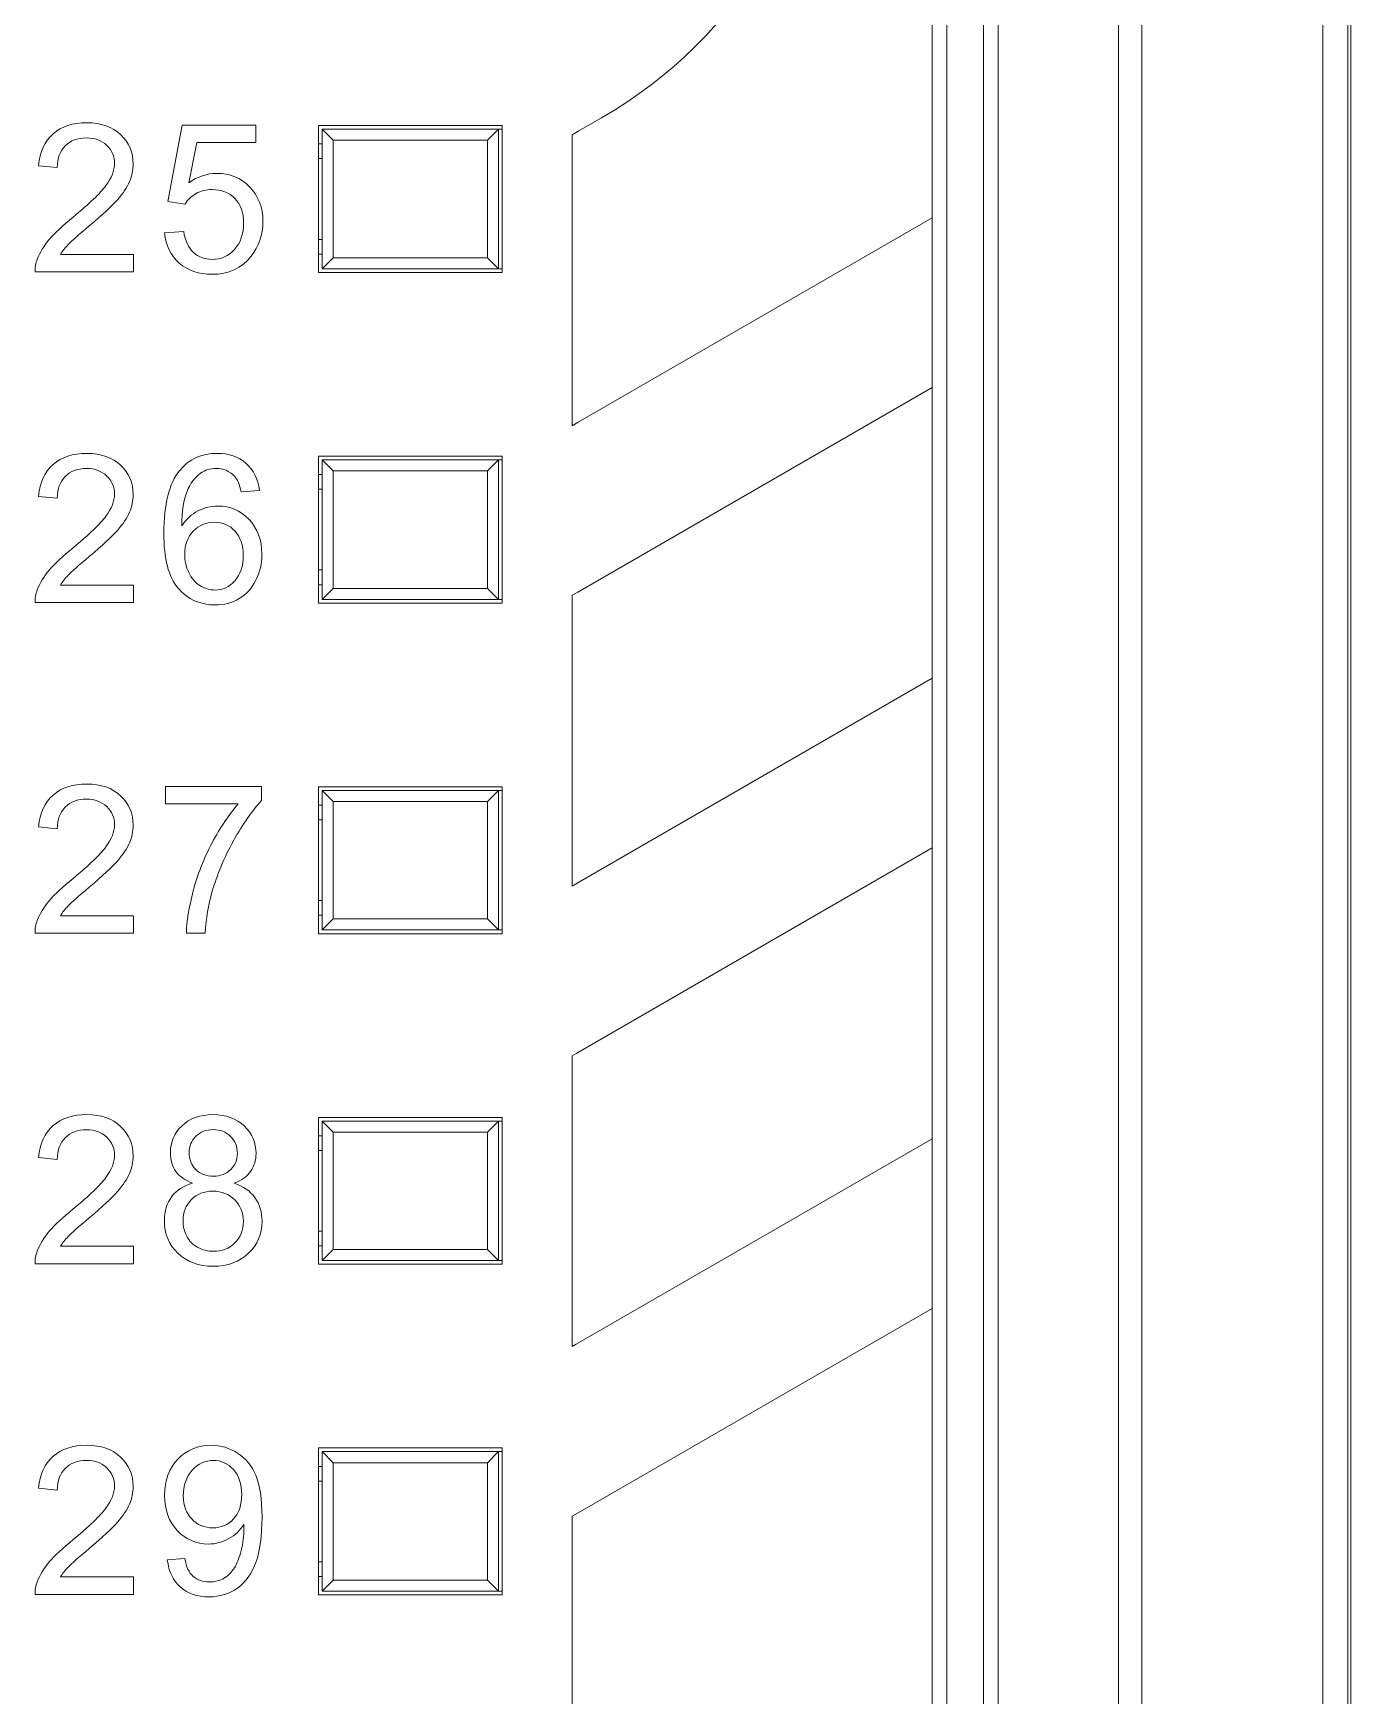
# Model space of a CAD drawing. Header units: millimetres. Extents: x 33157 to 59611, y -29750 to 1750.
# Drawn here: x 53546.79 to 53564.72, y -3994.32 to -3971.69 of the extents above; entities that cross this region are included whole.
import ezdxf

# ---------------------------------------------------------------- set-up
doc = ezdxf.new("R2010")
doc.units = ezdxf.units.MM
doc.layers.get('0').update_dxf_attribs({"lineweight": 18})

msp = doc.modelspace()

# ---------------------------------------------------------------- linework, layer by layer
at = {"lineweight": 9}
for p, q in [((53564.72, -3917.698), (53564.72, -4016.198)), ((53564.34, -3918.362), (53564.34, -4015.533)), ((53564.682, -3918.362), (53564.682, -4015.533)), ((53561.558, -3922.678), (53561.558, -4011.217)), ((53561.874, -3922.678), (53561.874, -4011.217)), ((53559.02, -3922.948), (53559.02, -4010.948)), ((53559.22, -3922.948), (53559.22, -4010.948)), ((53559.72, -3922.948), (53559.72, -4010.948)), ((53559.92, -3922.948), (53559.92, -4010.948)), ((53550.67, -3972.948), (53550.67, -3974.948)), ((53550.72, -3972.998), (53550.72, -3974.898)), ((53553.12, -3972.998), (53553.12, -3974.898)), ((53553.17, -3972.948), (53553.17, -3974.948)), ((53550.87, -3973.148), (53550.87, -3974.748)), ((53552.97, -3973.148), (53552.97, -3974.748)), ((53550.67, -3977.448), (53550.67, -3979.448)), ((53550.72, -3977.498), (53550.72, -3979.398)), ((53550.87, -3977.648), (53550.87, -3979.248)), ((53552.97, -3977.648), (53552.97, -3979.248)), ((53553.12, -3977.498), (53553.12, -3979.398)), ((53553.17, -3977.448), (53553.17, -3979.448)), ((53550.67, -3981.948), (53550.67, -3983.948)), ((53553.17, -3981.948), (53553.17, -3983.948)), ((53550.72, -3981.998), (53550.72, -3983.898)), ((53550.87, -3982.148), (53550.87, -3983.748)), ((53552.97, -3982.148), (53552.97, -3983.748)), ((53553.12, -3981.998), (53553.12, -3983.898)), ((53550.67, -3986.448), (53550.67, -3988.448)), ((53553.17, -3986.448), (53553.17, -3988.448)), ((53550.72, -3986.498), (53550.72, -3988.398)), ((53550.87, -3986.648), (53550.87, -3988.248)), ((53552.97, -3986.648), (53552.97, -3988.248)), ((53553.12, -3986.498), (53553.12, -3988.398)), ((53550.67, -3990.948), (53550.67, -3992.948)), ((53550.67, -3990.948), (53550.67, -3992.948)), ((53550.72, -3990.998), (53550.72, -3992.898)), ((53550.72, -3990.998), (53550.72, -3992.898)), ((53553.12, -3990.998), (53553.12, -3992.898)), ((53553.12, -3990.998), (53553.12, -3992.898)), ((53553.17, -3990.948), (53553.17, -3992.948)), ((53553.17, -3990.948), (53553.17, -3992.948)), ((53550.87, -3991.148), (53550.87, -3992.748)), ((53550.87, -3991.148), (53550.87, -3992.748)), ((53552.97, -3991.148), (53552.97, -3992.748)), ((53552.97, -3991.148), (53552.97, -3992.748))]:
    msp.add_line(p, q, dxfattribs=at)
for points, knots in [([(53557.52, -3922.648), (53557.52, -3922.648), (53558.72, -3922.648), (53558.72, -3922.648), (53558.885, -3922.648), (53559.02, -3922.783), (53559.02, -3922.948), (53559.02, -3922.948), (53559.02, -3974.205), (53559.02, -3974.205), (53559.02, -3974.205), (53554.204, -3976.986), (53554.204, -3976.986), (53554.204, -3976.986), (53554.12, -3977.034), (53554.12, -3977.034), (53554.12, -3977.034), (53554.12, -3973.076), (53554.12, -3973.076), (53554.12, -3973.076), (53554.212, -3973.023), (53554.212, -3973.023), (53554.212, -3973.023), (53554.52, -3972.845), (53554.52, -3972.845), (53556.428, -3971.744), (53557.52, -3969.852), (53557.52, -3967.649), (53557.52, -3967.649), (53557.52, -3922.648), (53557.52, -3922.648)], [0, 0, 0, 0, 142133.024474, 142133.024474, 142133.024474, 284266.048947, 284266.048947, 284266.048947, 426399.073421, 426399.073421, 426399.073421, 568532.097895, 568532.097895, 568532.097895, 710665.122369, 710665.122369, 710665.122369, 852798.146842, 852798.146842, 852798.146842, 994931.171316, 994931.171316, 994931.171316, 1137064.19579, 1137064.19579, 1137064.19579, 1279197.220263, 1279197.220263, 1279197.220263, 1421330.244737, 1421330.244737, 1421330.244737, 1421330.244737]), ([(53548.149, -3974.703), (53548.149, -3974.703), (53548.149, -3974.941), (53548.149, -3974.941), (53548.149, -3974.941), (53546.811, -3974.941), (53546.811, -3974.941), (53546.809, -3974.881), (53546.819, -3974.823), (53546.84, -3974.768), (53546.874, -3974.677), (53546.929, -3974.587), (53547.005, -3974.499), (53547.081, -3974.411), (53547.189, -3974.31), (53547.33, -3974.195), (53547.548, -3974.014), (53547.697, -3973.872), (53547.775, -3973.767), (53547.853, -3973.661), (53547.892, -3973.561), (53547.892, -3973.467), (53547.892, -3973.369), (53547.857, -3973.286), (53547.786, -3973.219), (53547.715, -3973.151), (53547.623, -3973.117), (53547.51, -3973.117), (53547.39, -3973.117), (53547.294, -3973.153), (53547.222, -3973.225), (53547.15, -3973.296), (53547.114, -3973.394), (53547.113, -3973.521), (53547.113, -3973.521), (53546.859, -3973.496), (53546.859, -3973.496), (53546.876, -3973.306), (53546.942, -3973.161), (53547.056, -3973.061), (53547.17, -3972.961), (53547.323, -3972.911), (53547.516, -3972.911), (53547.709, -3972.911), (53547.863, -3972.965), (53547.976, -3973.073), (53548.089, -3973.18), (53548.146, -3973.314), (53548.146, -3973.473), (53548.146, -3973.554), (53548.129, -3973.633), (53548.096, -3973.711), (53548.063, -3973.79), (53548.008, -3973.872), (53547.931, -3973.959), (53547.854, -3974.045), (53547.727, -3974.164), (53547.549, -3974.314), (53547.4, -3974.44), (53547.304, -3974.524), (53547.262, -3974.569), (53547.219, -3974.614), (53547.184, -3974.658), (53547.157, -3974.703), (53547.157, -3974.703), (53548.149, -3974.703), (53548.149, -3974.703)], [0, 0, 0, 0, 137886.663408, 137886.663408, 137886.663408, 275773.326816, 275773.326816, 275773.326816, 413659.990224, 413659.990224, 413659.990224, 551546.653632, 551546.653632, 551546.653632, 689433.31704, 689433.31704, 689433.31704, 827319.980448, 827319.980448, 827319.980448, 965206.643856, 965206.643856, 965206.643856, 1103093.307264, 1103093.307264, 1103093.307264, 1240979.970672, 1240979.970672, 1240979.970672, 1378866.634079, 1378866.634079, 1378866.634079, 1516753.297487, 1516753.297487, 1516753.297487, 1654639.960895, 1654639.960895, 1654639.960895, 1792526.624303, 1792526.624303, 1792526.624303, 1930413.287711, 1930413.287711, 1930413.287711, 2068299.951119, 2068299.951119, 2068299.951119, 2206186.614527, 2206186.614527, 2206186.614527, 2344073.277935, 2344073.277935, 2344073.277935, 2481959.941343, 2481959.941343, 2481959.941343, 2619846.604751, 2619846.604751, 2619846.604751, 2757733.268159, 2757733.268159, 2757733.268159, 2895619.931567, 2895619.931567, 2895619.931567, 3033506.594975, 3033506.594975, 3033506.594975, 3033506.594975]), ([(53548.574, -3974.41), (53548.574, -3974.41), (53548.834, -3974.39), (53548.834, -3974.39), (53548.853, -3974.517), (53548.898, -3974.612), (53548.967, -3974.676), (53549.037, -3974.739), (53549.122, -3974.771), (53549.222, -3974.771), (53549.343, -3974.771), (53549.444, -3974.726), (53549.526, -3974.636), (53549.608, -3974.546), (53549.649, -3974.426), (53549.649, -3974.278), (53549.649, -3974.136), (53549.61, -3974.025), (53549.532, -3973.943), (53549.453, -3973.861), (53549.349, -3973.82), (53549.22, -3973.82), (53549.139, -3973.82), (53549.067, -3973.838), (53549.003, -3973.875), (53548.94, -3973.912), (53548.89, -3973.959), (53548.853, -3974.018), (53548.853, -3974.018), (53548.619, -3973.984), (53548.619, -3973.984), (53548.619, -3973.984), (53548.814, -3972.945), (53548.814, -3972.945), (53548.814, -3972.945), (53549.816, -3972.945), (53549.816, -3972.945), (53549.816, -3972.945), (53549.816, -3973.182), (53549.816, -3973.182), (53549.816, -3973.182), (53549.012, -3973.182), (53549.012, -3973.182), (53549.012, -3973.182), (53548.904, -3973.727), (53548.904, -3973.727), (53549.025, -3973.642), (53549.152, -3973.6), (53549.285, -3973.6), (53549.461, -3973.6), (53549.609, -3973.661), (53549.73, -3973.783), (53549.851, -3973.906), (53549.912, -3974.063), (53549.912, -3974.255), (53549.912, -3974.438), (53549.859, -3974.596), (53549.752, -3974.729), (53549.623, -3974.893), (53549.446, -3974.974), (53549.222, -3974.974), (53549.039, -3974.974), (53548.889, -3974.923), (53548.773, -3974.82), (53548.657, -3974.717), (53548.59, -3974.58), (53548.574, -3974.41)], [0, 0, 0, 0, 137891.811, 137891.811, 137891.811, 275783.622, 275783.622, 275783.622, 413675.433, 413675.433, 413675.433, 551567.244, 551567.244, 551567.244, 689459.055, 689459.055, 689459.055, 827350.866, 827350.866, 827350.866, 965242.677001, 965242.677001, 965242.677001, 1103134.488001, 1103134.488001, 1103134.488001, 1241026.299001, 1241026.299001, 1241026.299001, 1378918.110001, 1378918.110001, 1378918.110001, 1516809.921001, 1516809.921001, 1516809.921001, 1654701.732001, 1654701.732001, 1654701.732001, 1792593.543001, 1792593.543001, 1792593.543001, 1930485.354001, 1930485.354001, 1930485.354001, 2068377.165001, 2068377.165001, 2068377.165001, 2206268.976001, 2206268.976001, 2206268.976001, 2344160.787001, 2344160.787001, 2344160.787001, 2482052.598001, 2482052.598001, 2482052.598001, 2619944.409002, 2619944.409002, 2619944.409002, 2757836.220002, 2757836.220002, 2757836.220002, 2895728.031002, 2895728.031002, 2895728.031002, 3033619.842002, 3033619.842002, 3033619.842002, 3033619.842002]), ([(53559.02, -3976.514), (53559.02, -3976.514), (53559.02, -3980.472), (53559.02, -3980.472), (53559.02, -3980.472), (53554.19, -3983.261), (53554.19, -3983.261), (53554.19, -3983.261), (53554.12, -3983.301), (53554.12, -3983.301), (53554.12, -3983.301), (53554.12, -3979.343), (53554.12, -3979.343), (53554.12, -3979.343), (53554.199, -3979.298), (53554.199, -3979.298), (53554.199, -3979.298), (53559.02, -3976.514), (53559.02, -3976.514)], [0, 0, 0, 0, 147450.222009, 147450.222009, 147450.222009, 294900.444017, 294900.444017, 294900.444017, 442350.666026, 442350.666026, 442350.666026, 589800.888035, 589800.888035, 589800.888035, 737251.110043, 737251.110043, 737251.110043, 884701.332052, 884701.332052, 884701.332052, 884701.332052]), ([(53548.149, -3979.203), (53548.149, -3979.203), (53548.149, -3979.441), (53548.149, -3979.441), (53548.149, -3979.441), (53546.811, -3979.441), (53546.811, -3979.441), (53546.809, -3979.381), (53546.819, -3979.323), (53546.84, -3979.268), (53546.874, -3979.177), (53546.929, -3979.087), (53547.005, -3978.999), (53547.081, -3978.911), (53547.189, -3978.81), (53547.33, -3978.695), (53547.548, -3978.514), (53547.697, -3978.372), (53547.775, -3978.267), (53547.853, -3978.161), (53547.892, -3978.061), (53547.892, -3977.967), (53547.892, -3977.869), (53547.857, -3977.786), (53547.786, -3977.719), (53547.715, -3977.651), (53547.623, -3977.617), (53547.51, -3977.617), (53547.39, -3977.617), (53547.294, -3977.653), (53547.222, -3977.725), (53547.15, -3977.796), (53547.114, -3977.894), (53547.113, -3978.021), (53547.113, -3978.021), (53546.859, -3977.996), (53546.859, -3977.996), (53546.876, -3977.806), (53546.942, -3977.661), (53547.056, -3977.561), (53547.17, -3977.461), (53547.323, -3977.411), (53547.516, -3977.411), (53547.709, -3977.411), (53547.863, -3977.465), (53547.976, -3977.573), (53548.089, -3977.68), (53548.146, -3977.814), (53548.146, -3977.973), (53548.146, -3978.054), (53548.129, -3978.133), (53548.096, -3978.211), (53548.063, -3978.29), (53548.008, -3978.372), (53547.931, -3978.459), (53547.854, -3978.545), (53547.727, -3978.664), (53547.549, -3978.814), (53547.4, -3978.94), (53547.304, -3979.024), (53547.262, -3979.069), (53547.219, -3979.114), (53547.184, -3979.158), (53547.157, -3979.203), (53547.157, -3979.203), (53548.149, -3979.203), (53548.149, -3979.203)], [0, 0, 0, 0, 137892.795153, 137892.795153, 137892.795153, 275785.590307, 275785.590307, 275785.590307, 413678.38546, 413678.38546, 413678.38546, 551571.180613, 551571.180613, 551571.180613, 689463.975766, 689463.975766, 689463.975766, 827356.77092, 827356.77092, 827356.77092, 965249.566073, 965249.566073, 965249.566073, 1103142.361226, 1103142.361226, 1103142.361226, 1241035.156379, 1241035.156379, 1241035.156379, 1378927.951533, 1378927.951533, 1378927.951533, 1516820.746686, 1516820.746686, 1516820.746686, 1654713.541839, 1654713.541839, 1654713.541839, 1792606.336992, 1792606.336992, 1792606.336992, 1930499.132146, 1930499.132146, 1930499.132146, 2068391.927299, 2068391.927299, 2068391.927299, 2206284.722452, 2206284.722452, 2206284.722452, 2344177.517605, 2344177.517605, 2344177.517605, 2482070.312759, 2482070.312759, 2482070.312759, 2619963.107912, 2619963.107912, 2619963.107912, 2757855.903065, 2757855.903065, 2757855.903065, 2895748.698218, 2895748.698218, 2895748.698218, 3033641.493372, 3033641.493372, 3033641.493372, 3033641.493372]), ([(53549.864, -3977.914), (53549.864, -3977.914), (53549.618, -3977.933), (53549.618, -3977.933), (53549.596, -3977.836), (53549.565, -3977.765), (53549.524, -3977.721), (53549.456, -3977.65), (53549.373, -3977.615), (53549.274, -3977.615), (53549.195, -3977.615), (53549.124, -3977.637), (53549.064, -3977.681), (53548.986, -3977.738), (53548.924, -3977.821), (53548.879, -3977.93), (53548.834, -3978.039), (53548.81, -3978.195), (53548.808, -3978.397), (53548.868, -3978.306), (53548.941, -3978.238), (53549.028, -3978.195), (53549.114, -3978.15), (53549.205, -3978.128), (53549.3, -3978.128), (53549.465, -3978.128), (53549.606, -3978.189), (53549.723, -3978.311), (53549.839, -3978.433), (53549.898, -3978.59), (53549.898, -3978.783), (53549.898, -3978.91), (53549.87, -3979.028), (53549.816, -3979.137), (53549.761, -3979.246), (53549.686, -3979.33), (53549.59, -3979.387), (53549.494, -3979.445), (53549.386, -3979.474), (53549.264, -3979.474), (53549.058, -3979.474), (53548.889, -3979.398), (53548.758, -3979.246), (53548.628, -3979.094), (53548.563, -3978.844), (53548.563, -3978.495), (53548.563, -3978.104), (53548.635, -3977.82), (53548.78, -3977.643), (53548.906, -3977.489), (53549.075, -3977.411), (53549.289, -3977.411), (53549.448, -3977.411), (53549.579, -3977.456), (53549.681, -3977.545), (53549.782, -3977.634), (53549.844, -3977.757), (53549.864, -3977.914)], [0, 0, 0, 0, 138356.847484, 138356.847484, 138356.847484, 276713.694969, 276713.694969, 276713.694969, 415070.542453, 415070.542453, 415070.542453, 553427.389937, 553427.389937, 553427.389937, 691784.237422, 691784.237422, 691784.237422, 830141.084906, 830141.084906, 830141.084906, 968497.93239, 968497.93239, 968497.93239, 1106854.779875, 1106854.779875, 1106854.779875, 1245211.627359, 1245211.627359, 1245211.627359, 1383568.474844, 1383568.474844, 1383568.474844, 1521925.322328, 1521925.322328, 1521925.322328, 1660282.169812, 1660282.169812, 1660282.169812, 1798639.017297, 1798639.017297, 1798639.017297, 1936995.864781, 1936995.864781, 1936995.864781, 2075352.712265, 2075352.712265, 2075352.712265, 2213709.55975, 2213709.55975, 2213709.55975, 2352066.407234, 2352066.407234, 2352066.407234, 2490423.254718, 2490423.254718, 2490423.254718, 2628780.102203, 2628780.102203, 2628780.102203, 2628780.102203]), ([(53548.848, -3978.786), (53548.848, -3978.871), (53548.866, -3978.953), (53548.902, -3979.031), (53548.939, -3979.109), (53548.989, -3979.169), (53549.054, -3979.21), (53549.119, -3979.251), (53549.187, -3979.271), (53549.26, -3979.271), (53549.366, -3979.271), (53549.456, -3979.229), (53549.531, -3979.144), (53549.606, -3979.06), (53549.644, -3978.945), (53549.644, -3978.799), (53549.644, -3978.66), (53549.606, -3978.55), (53549.533, -3978.469), (53549.459, -3978.389), (53549.365, -3978.348), (53549.25, -3978.348), (53549.138, -3978.348), (53549.043, -3978.389), (53548.965, -3978.469), (53548.887, -3978.55), (53548.848, -3978.655), (53548.848, -3978.786)], [0, 0, 0, 0, 142842.175111, 142842.175111, 142842.175111, 285684.350222, 285684.350222, 285684.350222, 428526.525334, 428526.525334, 428526.525334, 571368.700445, 571368.700445, 571368.700445, 714210.875556, 714210.875556, 714210.875556, 857053.050667, 857053.050667, 857053.050667, 999895.225779, 999895.225779, 999895.225779, 1142737.40089, 1142737.40089, 1142737.40089, 1285579.576001, 1285579.576001, 1285579.576001, 1285579.576001]), ([(53548.149, -3983.703), (53548.149, -3983.703), (53548.149, -3983.941), (53548.149, -3983.941), (53548.149, -3983.941), (53546.811, -3983.941), (53546.811, -3983.941), (53546.809, -3983.881), (53546.819, -3983.823), (53546.84, -3983.768), (53546.874, -3983.677), (53546.929, -3983.587), (53547.005, -3983.499), (53547.081, -3983.411), (53547.189, -3983.31), (53547.33, -3983.195), (53547.548, -3983.014), (53547.697, -3982.872), (53547.775, -3982.767), (53547.853, -3982.661), (53547.892, -3982.561), (53547.892, -3982.467), (53547.892, -3982.369), (53547.857, -3982.286), (53547.786, -3982.219), (53547.715, -3982.151), (53547.623, -3982.117), (53547.51, -3982.117), (53547.39, -3982.117), (53547.294, -3982.153), (53547.222, -3982.225), (53547.15, -3982.296), (53547.114, -3982.394), (53547.113, -3982.521), (53547.113, -3982.521), (53546.859, -3982.496), (53546.859, -3982.496), (53546.876, -3982.306), (53546.942, -3982.161), (53547.056, -3982.061), (53547.17, -3981.961), (53547.323, -3981.911), (53547.516, -3981.911), (53547.709, -3981.911), (53547.863, -3981.965), (53547.976, -3982.073), (53548.089, -3982.18), (53548.146, -3982.314), (53548.146, -3982.473), (53548.146, -3982.554), (53548.129, -3982.633), (53548.096, -3982.711), (53548.063, -3982.79), (53548.008, -3982.872), (53547.931, -3982.959), (53547.854, -3983.045), (53547.727, -3983.164), (53547.549, -3983.314), (53547.4, -3983.44), (53547.304, -3983.524), (53547.262, -3983.569), (53547.219, -3983.614), (53547.184, -3983.658), (53547.157, -3983.703), (53547.157, -3983.703), (53548.149, -3983.703), (53548.149, -3983.703)], [0, 0, 0, 0, 137898.927492, 137898.927492, 137898.927492, 275797.854985, 275797.854985, 275797.854985, 413696.782477, 413696.782477, 413696.782477, 551595.709969, 551595.709969, 551595.709969, 689494.637462, 689494.637462, 689494.637462, 827393.564954, 827393.564954, 827393.564954, 965292.492446, 965292.492446, 965292.492446, 1103191.419939, 1103191.419939, 1103191.419939, 1241090.347431, 1241090.347431, 1241090.347431, 1378989.274923, 1378989.274923, 1378989.274923, 1516888.202416, 1516888.202416, 1516888.202416, 1654787.129908, 1654787.129908, 1654787.129908, 1792686.0574, 1792686.0574, 1792686.0574, 1930584.984892, 1930584.984892, 1930584.984892, 2068483.912385, 2068483.912385, 2068483.912385, 2206382.839877, 2206382.839877, 2206382.839877, 2344281.767369, 2344281.767369, 2344281.767369, 2482180.694862, 2482180.694862, 2482180.694862, 2620079.622354, 2620079.622354, 2620079.622354, 2757978.549846, 2757978.549846, 2757978.549846, 2895877.477339, 2895877.477339, 2895877.477339, 3033776.404831, 3033776.404831, 3033776.404831, 3033776.404831]), ([(53548.588, -3982.182), (53548.588, -3982.182), (53548.588, -3981.945), (53548.588, -3981.945), (53548.588, -3981.945), (53549.895, -3981.945), (53549.895, -3981.945), (53549.895, -3981.945), (53549.895, -3982.137), (53549.895, -3982.137), (53549.766, -3982.274), (53549.638, -3982.456), (53549.512, -3982.683), (53549.386, -3982.91), (53549.288, -3983.144), (53549.219, -3983.385), (53549.17, -3983.553), (53549.138, -3983.739), (53549.124, -3983.941), (53549.124, -3983.941), (53548.87, -3983.941), (53548.87, -3983.941), (53548.873, -3983.782), (53548.904, -3983.589), (53548.964, -3983.364), (53549.024, -3983.138), (53549.109, -3982.921), (53549.22, -3982.711), (53549.332, -3982.502), (53549.45, -3982.326), (53549.576, -3982.182), (53549.576, -3982.182), (53548.588, -3982.182), (53548.588, -3982.182)], [0, 0, 0, 0, 141296.557318, 141296.557318, 141296.557318, 282593.114636, 282593.114636, 282593.114636, 423889.671954, 423889.671954, 423889.671954, 565186.229272, 565186.229272, 565186.229272, 706482.786589, 706482.786589, 706482.786589, 847779.343907, 847779.343907, 847779.343907, 989075.901225, 989075.901225, 989075.901225, 1130372.458543, 1130372.458543, 1130372.458543, 1271669.015861, 1271669.015861, 1271669.015861, 1412965.573179, 1412965.573179, 1412965.573179, 1554262.130497, 1554262.130497, 1554262.130497, 1554262.130497]), ([(53559.02, -3982.781), (53559.02, -3982.781), (53559.02, -3986.739), (53559.02, -3986.739), (53559.02, -3986.739), (53554.176, -3989.536), (53554.176, -3989.536), (53554.176, -3989.536), (53554.12, -3989.568), (53554.12, -3989.568), (53554.12, -3989.568), (53554.12, -3985.611), (53554.12, -3985.611), (53554.12, -3985.611), (53554.185, -3985.573), (53554.185, -3985.573), (53554.185, -3985.573), (53559.02, -3982.781), (53559.02, -3982.781)], [0, 0, 0, 0, 147459.346381, 147459.346381, 147459.346381, 294918.692763, 294918.692763, 294918.692763, 442378.039144, 442378.039144, 442378.039144, 589837.385526, 589837.385526, 589837.385526, 737296.731907, 737296.731907, 737296.731907, 884756.078288, 884756.078288, 884756.078288, 884756.078288]), ([(53548.149, -3988.203), (53548.149, -3988.203), (53548.149, -3988.441), (53548.149, -3988.441), (53548.149, -3988.441), (53546.811, -3988.441), (53546.811, -3988.441), (53546.809, -3988.381), (53546.819, -3988.323), (53546.84, -3988.268), (53546.874, -3988.177), (53546.929, -3988.087), (53547.005, -3987.999), (53547.081, -3987.911), (53547.189, -3987.81), (53547.33, -3987.695), (53547.548, -3987.514), (53547.697, -3987.372), (53547.775, -3987.267), (53547.853, -3987.161), (53547.892, -3987.061), (53547.892, -3986.967), (53547.892, -3986.869), (53547.857, -3986.786), (53547.786, -3986.719), (53547.715, -3986.651), (53547.623, -3986.617), (53547.51, -3986.617), (53547.39, -3986.617), (53547.294, -3986.653), (53547.222, -3986.725), (53547.15, -3986.796), (53547.114, -3986.894), (53547.113, -3987.021), (53547.113, -3987.021), (53546.859, -3986.996), (53546.859, -3986.996), (53546.876, -3986.806), (53546.942, -3986.661), (53547.056, -3986.561), (53547.17, -3986.461), (53547.323, -3986.411), (53547.516, -3986.411), (53547.709, -3986.411), (53547.863, -3986.465), (53547.976, -3986.573), (53548.089, -3986.68), (53548.146, -3986.814), (53548.146, -3986.973), (53548.146, -3987.054), (53548.129, -3987.133), (53548.096, -3987.211), (53548.063, -3987.29), (53548.008, -3987.372), (53547.931, -3987.459), (53547.854, -3987.545), (53547.727, -3987.664), (53547.549, -3987.814), (53547.4, -3987.94), (53547.304, -3988.024), (53547.262, -3988.069), (53547.219, -3988.114), (53547.184, -3988.158), (53547.157, -3988.203), (53547.157, -3988.203), (53548.149, -3988.203), (53548.149, -3988.203)], [0, 0, 0, 0, 137905.060425, 137905.060425, 137905.060425, 275810.12085, 275810.12085, 275810.12085, 413715.181275, 413715.181275, 413715.181275, 551620.2417, 551620.2417, 551620.2417, 689525.302125, 689525.302125, 689525.302125, 827430.36255, 827430.36255, 827430.36255, 965335.422975, 965335.422975, 965335.422975, 1103240.4834, 1103240.4834, 1103240.4834, 1241145.543825, 1241145.543825, 1241145.543825, 1379050.604251, 1379050.604251, 1379050.604251, 1516955.664676, 1516955.664676, 1516955.664676, 1654860.725101, 1654860.725101, 1654860.725101, 1792765.785526, 1792765.785526, 1792765.785526, 1930670.845951, 1930670.845951, 1930670.845951, 2068575.906376, 2068575.906376, 2068575.906376, 2206480.966801, 2206480.966801, 2206480.966801, 2344386.027226, 2344386.027226, 2344386.027226, 2482291.087651, 2482291.087651, 2482291.087651, 2620196.148076, 2620196.148076, 2620196.148076, 2758101.208501, 2758101.208501, 2758101.208501, 2896006.268926, 2896006.268926, 2896006.268926, 3033911.329351, 3033911.329351, 3033911.329351, 3033911.329351]), ([(53548.956, -3987.345), (53548.853, -3987.307), (53548.777, -3987.253), (53548.727, -3987.184), (53548.678, -3987.114), (53548.653, -3987.03), (53548.653, -3986.933), (53548.653, -3986.785), (53548.706, -3986.662), (53548.811, -3986.562), (53548.917, -3986.462), (53549.057, -3986.411), (53549.232, -3986.411), (53549.408, -3986.411), (53549.55, -3986.463), (53549.658, -3986.565), (53549.765, -3986.668), (53549.819, -3986.792), (53549.819, -3986.94), (53549.819, -3987.033), (53549.794, -3987.115), (53549.745, -3987.184), (53549.696, -3987.254), (53549.622, -3987.307), (53549.522, -3987.345), (53549.645, -3987.386), (53549.739, -3987.45), (53549.804, -3987.541), (53549.868, -3987.631), (53549.9, -3987.738), (53549.9, -3987.863), (53549.9, -3988.036), (53549.839, -3988.18), (53549.717, -3988.298), (53549.595, -3988.416), (53549.435, -3988.474), (53549.236, -3988.474), (53549.037, -3988.474), (53548.876, -3988.416), (53548.754, -3988.298), (53548.632, -3988.179), (53548.571, -3988.032), (53548.571, -3987.856), (53548.571, -3987.725), (53548.605, -3987.615), (53548.671, -3987.526), (53548.738, -3987.437), (53548.833, -3987.377), (53548.956, -3987.345)], [0, 0, 0, 0, 139253.126205, 139253.126205, 139253.126205, 278506.25241, 278506.25241, 278506.25241, 417759.378615, 417759.378615, 417759.378615, 557012.50482, 557012.50482, 557012.50482, 696265.631025, 696265.631025, 696265.631025, 835518.75723, 835518.75723, 835518.75723, 974771.883435, 974771.883435, 974771.883435, 1114025.00964, 1114025.00964, 1114025.00964, 1253278.135845, 1253278.135845, 1253278.135845, 1392531.26205, 1392531.26205, 1392531.26205, 1531784.388255, 1531784.388255, 1531784.388255, 1671037.51446, 1671037.51446, 1671037.51446, 1810290.640665, 1810290.640665, 1810290.640665, 1949543.76687, 1949543.76687, 1949543.76687, 2088796.893075, 2088796.893075, 2088796.893075, 2228050.01928, 2228050.01928, 2228050.01928, 2228050.01928]), ([(53548.907, -3986.924), (53548.907, -3987.02), (53548.938, -3987.098), (53548.998, -3987.158), (53549.059, -3987.219), (53549.139, -3987.25), (53549.239, -3987.25), (53549.335, -3987.25), (53549.413, -3987.219), (53549.474, -3987.159), (53549.534, -3987.099), (53549.565, -3987.025), (53549.565, -3986.938), (53549.565, -3986.846), (53549.534, -3986.77), (53549.471, -3986.708), (53549.409, -3986.646), (53549.33, -3986.615), (53549.236, -3986.615), (53549.14, -3986.615), (53549.062, -3986.645), (53549, -3986.706), (53548.938, -3986.767), (53548.907, -3986.839), (53548.907, -3986.924)], [0, 0, 0, 0, 144172.999839, 144172.999839, 144172.999839, 288345.999678, 288345.999678, 288345.999678, 432518.999517, 432518.999517, 432518.999517, 576691.999356, 576691.999356, 576691.999356, 720864.999195, 720864.999195, 720864.999195, 865037.999034, 865037.999034, 865037.999034, 1009210.998873, 1009210.998873, 1009210.998873, 1153383.998711, 1153383.998711, 1153383.998711, 1153383.998711]), ([(53548.825, -3987.858), (53548.825, -3987.929), (53548.842, -3987.997), (53548.875, -3988.063), (53548.907, -3988.129), (53548.957, -3988.18), (53549.024, -3988.217), (53549.09, -3988.253), (53549.162, -3988.271), (53549.238, -3988.271), (53549.357, -3988.271), (53549.455, -3988.233), (53549.532, -3988.157), (53549.608, -3988.081), (53549.646, -3987.984), (53549.646, -3987.866), (53549.646, -3987.747), (53549.607, -3987.648), (53549.528, -3987.57), (53549.449, -3987.492), (53549.35, -3987.453), (53549.23, -3987.453), (53549.112, -3987.453), (53549.016, -3987.491), (53548.939, -3987.568), (53548.863, -3987.646), (53548.825, -3987.742), (53548.825, -3987.858)], [0, 0, 0, 0, 142854.486255, 142854.486255, 142854.486255, 285708.97251, 285708.97251, 285708.97251, 428563.458765, 428563.458765, 428563.458765, 571417.94502, 571417.94502, 571417.94502, 714272.431275, 714272.431275, 714272.431275, 857126.91753, 857126.91753, 857126.91753, 999981.403785, 999981.403785, 999981.403785, 1142835.89004, 1142835.89004, 1142835.89004, 1285690.376295, 1285690.376295, 1285690.376295, 1285690.376295]), ([(53559.02, -3989.049), (53559.02, -3989.049), (53559.02, -4010.948), (53559.02, -4010.948), (53559.02, -4011.113), (53558.885, -4011.248), (53558.72, -4011.248), (53558.72, -4011.248), (53554.13, -4011.248), (53554.13, -4011.248), (53554.13, -4011.248), (53554.12, -4011.248), (53554.12, -4011.248), (53554.12, -4011.248), (53554.12, -3991.878), (53554.12, -3991.878), (53554.12, -3991.878), (53554.171, -3991.848), (53554.171, -3991.848), (53554.171, -3991.848), (53559.02, -3989.049), (53559.02, -3989.049)], [0, 0, 0, 0, 145296.252171, 145296.252171, 145296.252171, 290592.504342, 290592.504342, 290592.504342, 435888.756513, 435888.756513, 435888.756513, 581185.008684, 581185.008684, 581185.008684, 726481.260855, 726481.260855, 726481.260855, 871777.513025, 871777.513025, 871777.513025, 1017073.765196, 1017073.765196, 1017073.765196, 1017073.765196]), ([(53548.149, -3992.703), (53548.149, -3992.703), (53548.149, -3992.941), (53548.149, -3992.941), (53548.149, -3992.941), (53546.811, -3992.941), (53546.811, -3992.941), (53546.809, -3992.881), (53546.819, -3992.823), (53546.84, -3992.768), (53546.874, -3992.677), (53546.929, -3992.587), (53547.005, -3992.499), (53547.081, -3992.411), (53547.189, -3992.31), (53547.33, -3992.195), (53547.548, -3992.014), (53547.697, -3991.872), (53547.775, -3991.767), (53547.853, -3991.661), (53547.892, -3991.561), (53547.892, -3991.467), (53547.892, -3991.369), (53547.857, -3991.286), (53547.786, -3991.219), (53547.715, -3991.151), (53547.623, -3991.117), (53547.51, -3991.117), (53547.39, -3991.117), (53547.294, -3991.153), (53547.222, -3991.225), (53547.15, -3991.296), (53547.114, -3991.394), (53547.113, -3991.521), (53547.113, -3991.521), (53546.859, -3991.496), (53546.859, -3991.496), (53546.876, -3991.306), (53546.942, -3991.161), (53547.056, -3991.061), (53547.17, -3990.961), (53547.323, -3990.911), (53547.516, -3990.911), (53547.709, -3990.911), (53547.863, -3990.965), (53547.976, -3991.073), (53548.089, -3991.18), (53548.146, -3991.314), (53548.146, -3991.473), (53548.146, -3991.554), (53548.129, -3991.633), (53548.096, -3991.711), (53548.063, -3991.79), (53548.008, -3991.872), (53547.931, -3991.959), (53547.854, -3992.045), (53547.727, -3992.164), (53547.549, -3992.314), (53547.4, -3992.44), (53547.304, -3992.524), (53547.262, -3992.569), (53547.219, -3992.614), (53547.184, -3992.658), (53547.157, -3992.703), (53547.157, -3992.703), (53548.149, -3992.703), (53548.149, -3992.703)], [0, 0, 0, 0, 137911.193951, 137911.193951, 137911.193951, 275822.387903, 275822.387903, 275822.387903, 413733.581854, 413733.581854, 413733.581854, 551644.775806, 551644.775806, 551644.775806, 689555.969757, 689555.969757, 689555.969757, 827467.163708, 827467.163708, 827467.163708, 965378.35766, 965378.35766, 965378.35766, 1103289.551611, 1103289.551611, 1103289.551611, 1241200.745563, 1241200.745563, 1241200.745563, 1379111.939514, 1379111.939514, 1379111.939514, 1517023.133465, 1517023.133465, 1517023.133465, 1654934.327417, 1654934.327417, 1654934.327417, 1792845.521368, 1792845.521368, 1792845.521368, 1930756.715319, 1930756.715319, 1930756.715319, 2068667.909271, 2068667.909271, 2068667.909271, 2206579.103222, 2206579.103222, 2206579.103222, 2344490.297174, 2344490.297174, 2344490.297174, 2482401.491125, 2482401.491125, 2482401.491125, 2620312.685076, 2620312.685076, 2620312.685076, 2758223.879028, 2758223.879028, 2758223.879028, 2896135.072979, 2896135.072979, 2896135.072979, 3034046.266931, 3034046.266931, 3034046.266931, 3034046.266931]), ([(53548.611, -3992.472), (53548.611, -3992.472), (53548.848, -3992.452), (53548.848, -3992.452), (53548.868, -3992.564), (53548.907, -3992.645), (53548.963, -3992.695), (53549.02, -3992.746), (53549.093, -3992.771), (53549.183, -3992.771), (53549.259, -3992.771), (53549.326, -3992.754), (53549.383, -3992.719), (53549.441, -3992.684), (53549.488, -3992.637), (53549.525, -3992.578), (53549.561, -3992.52), (53549.591, -3992.441), (53549.616, -3992.342), (53549.641, -3992.243), (53549.653, -3992.141), (53549.653, -3992.038), (53549.653, -3992.028), (53549.653, -3992.011), (53549.652, -3991.989), (53549.603, -3992.068), (53549.535, -3992.132), (53549.449, -3992.181), (53549.364, -3992.23), (53549.271, -3992.255), (53549.171, -3992.255), (53549.004, -3992.255), (53548.863, -3992.194), (53548.747, -3992.073), (53548.632, -3991.952), (53548.574, -3991.792), (53548.574, -3991.593), (53548.574, -3991.388), (53548.634, -3991.224), (53548.755, -3991.099), (53548.875, -3990.974), (53549.026, -3990.911), (53549.209, -3990.911), (53549.339, -3990.911), (53549.459, -3990.947), (53549.568, -3991.018), (53549.677, -3991.088), (53549.759, -3991.189), (53549.816, -3991.32), (53549.872, -3991.451), (53549.9, -3991.64), (53549.9, -3991.888), (53549.9, -3992.147), (53549.873, -3992.352), (53549.817, -3992.505), (53549.761, -3992.658), (53549.677, -3992.775), (53549.566, -3992.854), (53549.456, -3992.934), (53549.327, -3992.974), (53549.178, -3992.974), (53549.02, -3992.974), (53548.891, -3992.931), (53548.791, -3992.843), (53548.691, -3992.755), (53548.631, -3992.631), (53548.611, -3992.472)], [0, 0, 0, 0, 137917.680798, 137917.680798, 137917.680798, 275835.361597, 275835.361597, 275835.361597, 413753.042395, 413753.042395, 413753.042395, 551670.723193, 551670.723193, 551670.723193, 689588.403992, 689588.403992, 689588.403992, 827506.08479, 827506.08479, 827506.08479, 965423.765588, 965423.765588, 965423.765588, 1103341.446387, 1103341.446387, 1103341.446387, 1241259.127185, 1241259.127185, 1241259.127185, 1379176.807983, 1379176.807983, 1379176.807983, 1517094.488782, 1517094.488782, 1517094.488782, 1655012.16958, 1655012.16958, 1655012.16958, 1792929.850378, 1792929.850378, 1792929.850378, 1930847.531177, 1930847.531177, 1930847.531177, 2068765.211975, 2068765.211975, 2068765.211975, 2206682.892774, 2206682.892774, 2206682.892774, 2344600.573572, 2344600.573572, 2344600.573572, 2482518.25437, 2482518.25437, 2482518.25437, 2620435.935169, 2620435.935169, 2620435.935169, 2758353.615967, 2758353.615967, 2758353.615967, 2896271.296765, 2896271.296765, 2896271.296765, 3034188.977564, 3034188.977564, 3034188.977564, 3034188.977564]), ([(53549.624, -3991.581), (53549.624, -3991.439), (53549.586, -3991.326), (53549.511, -3991.243), (53549.436, -3991.159), (53549.345, -3991.117), (53549.238, -3991.117), (53549.127, -3991.117), (53549.031, -3991.162), (53548.95, -3991.252), (53548.868, -3991.342), (53548.828, -3991.458), (53548.828, -3991.601), (53548.828, -3991.73), (53548.867, -3991.834), (53548.943, -3991.914), (53549.02, -3991.995), (53549.116, -3992.035), (53549.231, -3992.035), (53549.345, -3992.035), (53549.439, -3991.995), (53549.513, -3991.914), (53549.587, -3991.834), (53549.624, -3991.723), (53549.624, -3991.581)], [0, 0, 0, 0, 144178.752145, 144178.752145, 144178.752145, 288357.50429, 288357.50429, 288357.50429, 432536.256435, 432536.256435, 432536.256435, 576715.00858, 576715.00858, 576715.00858, 720893.760725, 720893.760725, 720893.760725, 865072.51287, 865072.51287, 865072.51287, 1009251.265015, 1009251.265015, 1009251.265015, 1153430.017161, 1153430.017161, 1153430.017161, 1153430.017161])]:
    msp.add_open_spline(points, degree=3, knots=knots)
for points in [[(53553.17, -3972.948), (53553.17, -3972.948), (53550.67, -3972.948), (53550.67, -3972.948)], [(53550.72, -3972.998), (53550.72, -3972.998), (53553.17, -3972.998), (53553.17, -3972.998)], [(53550.72, -3972.998), (53550.72, -3972.998), (53550.87, -3973.148), (53550.87, -3973.148)], [(53553.12, -3972.998), (53553.12, -3972.998), (53552.97, -3973.148), (53552.97, -3973.148)], [(53550.72, -3973.198), (53550.72, -3973.198), (53550.67, -3973.198), (53550.67, -3973.198)], [(53552.97, -3973.148), (53552.97, -3973.148), (53550.87, -3973.148), (53550.87, -3973.148)], [(53550.72, -3973.398), (53550.72, -3973.398), (53550.67, -3973.398), (53550.67, -3973.398)], [(53550.67, -3974.498), (53550.67, -3974.498), (53550.72, -3974.498), (53550.72, -3974.498)], [(53550.67, -3974.698), (53550.67, -3974.698), (53550.72, -3974.698), (53550.72, -3974.698)], [(53550.72, -3974.898), (53550.72, -3974.898), (53553.17, -3974.898), (53553.17, -3974.898)], [(53550.72, -3974.898), (53550.72, -3974.898), (53550.87, -3974.748), (53550.87, -3974.748)], [(53550.87, -3974.748), (53550.87, -3974.748), (53552.97, -3974.748), (53552.97, -3974.748)], [(53553.12, -3974.898), (53553.12, -3974.898), (53552.97, -3974.748), (53552.97, -3974.748)], [(53550.67, -3974.948), (53550.67, -3974.948), (53553.17, -3974.948), (53553.17, -3974.948)], [(53553.17, -3977.448), (53553.17, -3977.448), (53550.67, -3977.448), (53550.67, -3977.448)], [(53550.72, -3977.498), (53550.72, -3977.498), (53553.17, -3977.498), (53553.17, -3977.498)], [(53550.72, -3977.498), (53550.72, -3977.498), (53550.87, -3977.648), (53550.87, -3977.648)], [(53552.97, -3977.648), (53552.97, -3977.648), (53550.87, -3977.648), (53550.87, -3977.648)], [(53553.12, -3977.498), (53553.12, -3977.498), (53552.97, -3977.648), (53552.97, -3977.648)], [(53550.72, -3977.698), (53550.72, -3977.698), (53550.67, -3977.698), (53550.67, -3977.698)], [(53550.72, -3977.898), (53550.72, -3977.898), (53550.67, -3977.898), (53550.67, -3977.898)], [(53550.67, -3978.998), (53550.67, -3978.998), (53550.72, -3978.998), (53550.72, -3978.998)], [(53550.67, -3979.198), (53550.67, -3979.198), (53550.72, -3979.198), (53550.72, -3979.198)], [(53550.67, -3979.448), (53550.67, -3979.448), (53553.17, -3979.448), (53553.17, -3979.448)], [(53550.72, -3979.398), (53550.72, -3979.398), (53553.17, -3979.398), (53553.17, -3979.398)], [(53550.72, -3979.398), (53550.72, -3979.398), (53550.87, -3979.248), (53550.87, -3979.248)], [(53550.87, -3979.248), (53550.87, -3979.248), (53552.97, -3979.248), (53552.97, -3979.248)], [(53553.12, -3979.398), (53553.12, -3979.398), (53552.97, -3979.248), (53552.97, -3979.248)], [(53553.17, -3981.948), (53553.17, -3981.948), (53550.67, -3981.948), (53550.67, -3981.948)], [(53550.72, -3981.998), (53550.72, -3981.998), (53553.17, -3981.998), (53553.17, -3981.998)], [(53550.72, -3981.998), (53550.72, -3981.998), (53550.87, -3982.148), (53550.87, -3982.148)], [(53552.97, -3982.148), (53552.97, -3982.148), (53550.87, -3982.148), (53550.87, -3982.148)], [(53553.12, -3981.998), (53553.12, -3981.998), (53552.97, -3982.148), (53552.97, -3982.148)], [(53550.72, -3982.198), (53550.72, -3982.198), (53550.67, -3982.198), (53550.67, -3982.198)], [(53550.72, -3982.398), (53550.72, -3982.398), (53550.67, -3982.398), (53550.67, -3982.398)], [(53550.67, -3983.498), (53550.67, -3983.498), (53550.72, -3983.498), (53550.72, -3983.498)], [(53550.67, -3983.698), (53550.67, -3983.698), (53550.72, -3983.698), (53550.72, -3983.698)], [(53550.72, -3983.898), (53550.72, -3983.898), (53550.87, -3983.748), (53550.87, -3983.748)], [(53550.87, -3983.748), (53550.87, -3983.748), (53552.97, -3983.748), (53552.97, -3983.748)], [(53553.12, -3983.898), (53553.12, -3983.898), (53552.97, -3983.748), (53552.97, -3983.748)], [(53550.67, -3983.948), (53550.67, -3983.948), (53553.17, -3983.948), (53553.17, -3983.948)], [(53550.72, -3983.898), (53550.72, -3983.898), (53553.17, -3983.898), (53553.17, -3983.898)], [(53553.17, -3986.448), (53553.17, -3986.448), (53550.67, -3986.448), (53550.67, -3986.448)], [(53550.72, -3986.698), (53550.72, -3986.698), (53550.67, -3986.698), (53550.67, -3986.698)], [(53550.72, -3986.498), (53550.72, -3986.498), (53553.17, -3986.498), (53553.17, -3986.498)], [(53550.72, -3986.498), (53550.72, -3986.498), (53550.87, -3986.648), (53550.87, -3986.648)], [(53552.97, -3986.648), (53552.97, -3986.648), (53550.87, -3986.648), (53550.87, -3986.648)], [(53553.12, -3986.498), (53553.12, -3986.498), (53552.97, -3986.648), (53552.97, -3986.648)], [(53550.72, -3986.898), (53550.72, -3986.898), (53550.67, -3986.898), (53550.67, -3986.898)], [(53550.67, -3987.998), (53550.67, -3987.998), (53550.72, -3987.998), (53550.72, -3987.998)], [(53550.67, -3988.198), (53550.67, -3988.198), (53550.72, -3988.198), (53550.72, -3988.198)], [(53550.72, -3988.398), (53550.72, -3988.398), (53550.87, -3988.248), (53550.87, -3988.248)], [(53550.87, -3988.248), (53550.87, -3988.248), (53552.97, -3988.248), (53552.97, -3988.248)], [(53553.12, -3988.398), (53553.12, -3988.398), (53552.97, -3988.248), (53552.97, -3988.248)], [(53550.67, -3988.448), (53550.67, -3988.448), (53553.17, -3988.448), (53553.17, -3988.448)], [(53550.72, -3988.398), (53550.72, -3988.398), (53553.17, -3988.398), (53553.17, -3988.398)], [(53553.17, -3990.948), (53553.17, -3990.948), (53550.67, -3990.948), (53550.67, -3990.948)], [(53553.17, -3990.948), (53553.17, -3990.948), (53550.67, -3990.948), (53550.67, -3990.948)], [(53550.72, -3990.998), (53550.72, -3990.998), (53553.17, -3990.998), (53553.17, -3990.998)], [(53550.72, -3990.998), (53550.72, -3990.998), (53553.17, -3990.998), (53553.17, -3990.998)], [(53550.72, -3990.998), (53550.72, -3990.998), (53550.87, -3991.148), (53550.87, -3991.148)], [(53550.72, -3990.998), (53550.72, -3990.998), (53550.87, -3991.148), (53550.87, -3991.148)], [(53553.12, -3990.998), (53553.12, -3990.998), (53552.97, -3991.148), (53552.97, -3991.148)], [(53553.12, -3990.998), (53553.12, -3990.998), (53552.97, -3991.148), (53552.97, -3991.148)], [(53550.72, -3991.198), (53550.72, -3991.198), (53550.67, -3991.198), (53550.67, -3991.198)], [(53550.72, -3991.198), (53550.72, -3991.198), (53550.67, -3991.198), (53550.67, -3991.198)], [(53552.97, -3991.148), (53552.97, -3991.148), (53550.87, -3991.148), (53550.87, -3991.148)], [(53552.97, -3991.148), (53552.97, -3991.148), (53550.87, -3991.148), (53550.87, -3991.148)], [(53550.72, -3991.398), (53550.72, -3991.398), (53550.67, -3991.398), (53550.67, -3991.398)], [(53550.72, -3991.398), (53550.72, -3991.398), (53550.67, -3991.398), (53550.67, -3991.398)], [(53550.67, -3992.498), (53550.67, -3992.498), (53550.72, -3992.498), (53550.72, -3992.498)], [(53550.67, -3992.498), (53550.67, -3992.498), (53550.72, -3992.498), (53550.72, -3992.498)], [(53550.67, -3992.698), (53550.67, -3992.698), (53550.72, -3992.698), (53550.72, -3992.698)], [(53550.67, -3992.698), (53550.67, -3992.698), (53550.72, -3992.698), (53550.72, -3992.698)], [(53550.72, -3992.898), (53550.72, -3992.898), (53550.87, -3992.748), (53550.87, -3992.748)], [(53550.72, -3992.898), (53550.72, -3992.898), (53550.87, -3992.748), (53550.87, -3992.748)], [(53550.87, -3992.748), (53550.87, -3992.748), (53552.97, -3992.748), (53552.97, -3992.748)], [(53550.87, -3992.748), (53550.87, -3992.748), (53552.97, -3992.748), (53552.97, -3992.748)], [(53553.12, -3992.898), (53553.12, -3992.898), (53552.97, -3992.748), (53552.97, -3992.748)], [(53553.12, -3992.898), (53553.12, -3992.898), (53552.97, -3992.748), (53552.97, -3992.748)], [(53550.67, -3992.948), (53550.67, -3992.948), (53553.17, -3992.948), (53553.17, -3992.948)], [(53550.67, -3992.948), (53550.67, -3992.948), (53553.17, -3992.948), (53553.17, -3992.948)], [(53550.72, -3992.898), (53550.72, -3992.898), (53553.17, -3992.898), (53553.17, -3992.898)], [(53550.72, -3992.898), (53550.72, -3992.898), (53553.17, -3992.898), (53553.17, -3992.898)]]:
    msp.add_open_spline(points, degree=3, dxfattribs=at)

doc.saveas('drawing.dxf')
